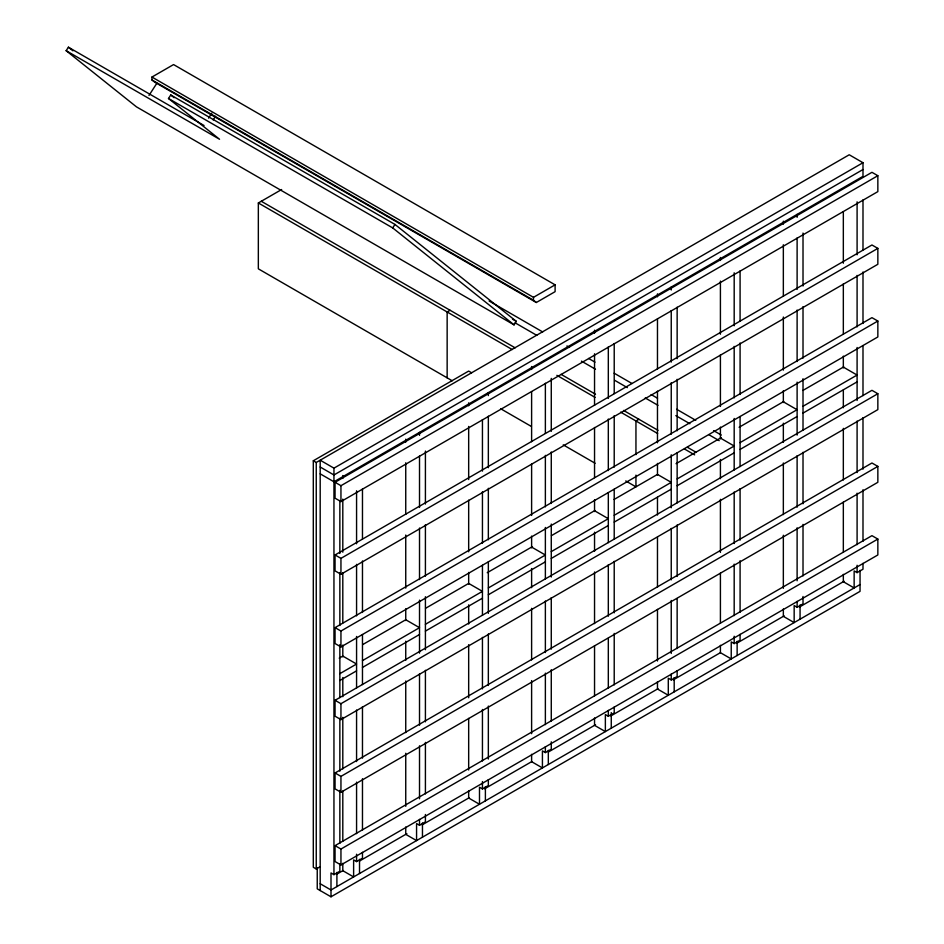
<?xml version="1.0" encoding="UTF-8"?>
<svg xmlns="http://www.w3.org/2000/svg" width="944" height="944" viewBox="0 0 944 944"><rect width="100%" height="100%" fill="white"/><g stroke="black" fill="none" stroke-linecap="round" stroke-linejoin="round"><path stroke-width="1.42" d="M66.151 50.693L219.551 139.264L168.492 98.483L170.758 94.99L394.958 224.424L516.321 321.361L514.055 324.866L136.455 106.849L66.151 50.693L68.405 47.2L204.057 125.517M148.987 95.45L156.869 83.249M208.589 118.13L211.751 113.245M213.167 119.935L215.539 116.277M514.055 324.866L392.704 227.917L394.958 224.424M151.937 77.054L173.566 64.57L555.107 284.84L555.107 291.661L536.322 302.505L154.781 82.222L151.937 79.957L151.937 77.054L533.478 297.336L533.478 300.239L536.322 302.505M452.247 380.786L258.337 268.828L258.337 202.972L281.654 189.52M450.099 310.281L447.149 311.98L447.149 377.836M533.478 297.336L555.107 284.84M320.193 866.71L316.252 868.976L313.302 867.276L313.302 460.778L468.672 371.075L471.622 372.786M313.302 460.778L316.252 462.477L849.234 154.769L862.993 162.722L862.993 176.351L333.952 481.782L320.193 473.841M320.193 890.558L320.193 460.212L333.952 468.153L862.993 162.722M862.993 169.531L333.952 474.974L320.193 467.02M335.049 482.29L871.949 172.315L877.849 175.714L877.849 191.62L340.949 501.594L335.049 498.184L335.049 482.29L340.949 485.7L877.849 175.714M335.049 554.966L871.949 244.98L877.849 248.39L877.849 264.285L340.949 574.271L335.049 570.86L335.049 554.966L340.949 558.364L877.849 248.39M638.899 419.278L635.949 420.977L635.949 454.642M335.049 627.63L871.949 317.656L877.849 321.054L877.849 336.961L340.949 646.935L335.049 643.525L335.049 627.63L340.949 631.04L877.849 321.054M339.226 658.145L342.802 656.08L356.572 664.033L339.852 673.674M362.649 644.622L405.743 619.748L419.514 627.689L362.472 660.623M425.579 608.29L468.672 583.416L482.443 591.357L425.414 624.291M487.246 572.689L532.463 546.588M551.449 535.626L594.968 510.492M614.107 499.447L657.472 474.407L671.243 482.36L614.214 515.282M676.057 463.681L721.263 437.579M739.117 427.266L783.768 401.495M802.907 390.438L843.724 366.874M488.343 587.947L545.372 555.025L531.614 547.072M551.272 551.615L608.314 518.693L594.543 510.739M677.143 478.95L734.184 446.016L720.414 438.075M740.013 442.653L797.043 409.72L783.284 401.778M803.014 406.274L857.093 375.051L843.334 367.11M339.852 680.494L356.572 670.842M362.472 667.432L419.514 634.51M425.414 631.099L482.443 598.177M488.343 594.767L545.372 561.833M551.272 558.435L608.314 525.501M614.214 522.091L671.243 489.169M677.143 485.759L734.184 452.837M740.013 449.462L797.043 416.54M803.014 413.094L857.093 381.872M335.049 700.306L871.949 390.32L877.849 393.731L877.849 409.625L340.949 719.611L335.049 716.201L335.049 700.306L340.949 703.705L877.849 393.731M335.049 772.971L871.949 462.997L877.849 466.395L877.849 482.301L340.949 792.276L335.049 788.865L335.049 772.971L340.949 776.381L877.849 466.395M335.049 845.647L871.949 535.661L877.849 539.071L877.849 554.966L340.949 864.952L335.049 861.542L335.049 845.647L340.949 849.045L877.849 539.071M317.243 867.807L317.243 888.847L331.002 896.8L331.002 872.952L333.952 874.663L339.852 871.253L339.852 863.89M342.802 863.312L342.802 870.687L353.622 876.929L353.622 859.901L356.572 861.601L362.472 858.19L362.472 852.314M405.743 826.979L405.743 834.354L416.564 840.597L416.564 823.557L419.514 825.268L425.414 821.858L425.414 814.507M468.672 790.647L468.672 798.01L479.493 804.264L479.493 787.225L482.443 788.936L488.343 785.526L488.343 779.638M531.614 754.303L531.614 761.678L542.422 767.92L542.422 750.893L545.372 752.592L551.272 749.194L551.272 741.831M594.543 717.971L594.543 725.346L605.364 731.588L605.364 714.561L608.314 716.26L614.214 712.85L614.214 706.973M657.472 681.639L657.472 689.014L668.293 695.256L668.293 678.229L671.243 679.928L677.143 676.518L677.143 670.629M720.414 645.307L720.414 652.682L731.234 658.924L731.234 641.885L734.184 643.596L740.084 640.185L740.084 634.297M783.343 608.974L783.343 616.338L794.164 622.592L794.164 605.552L797.114 607.263L803.014 603.853L803.014 596.49M843.334 574.341L843.334 581.705L854.143 587.959L854.143 570.919L857.093 572.63L862.993 569.22L862.993 563.332M336.76 874.179L343.132 870.498M359.711 860.928L406.876 833.694M422.169 824.867L469.345 797.633M484.638 788.795L531.802 761.572M548.381 752.002L595.546 724.768M610.839 715.93L658.015 688.707M673.308 679.869L720.473 652.634M737.052 643.076L784.216 615.842M799.509 607.004L844.125 581.244M860.043 584.548L331.002 889.991L320.193 883.737M331.002 896.8L860.043 591.357L860.043 570.353M151.937 79.957L533.478 300.239M168.492 98.483L392.704 227.917M489.11 301.006L542.694 331.946M566.931 345.941L569.48 347.404M588.619 358.46L594.991 362.142M614.131 373.187L631.984 383.5M651.124 394.545L657.496 398.226M676.636 409.271L695.775 420.328M713.629 430.629L721.287 435.054M512.498 319.155L516.321 321.361M515.105 322.824L536.794 335.344M581.433 361.127L595.475 369.222M614.603 380.279L627.359 387.642M645.224 397.955L657.98 405.318M675.845 415.631L689.875 423.726M709.003 434.771L719.21 440.671M261.287 201.273L515.153 347.84M561.078 374.355L595.522 394.238M623.595 410.439L658.027 430.322M687.374 447.267L696.306 452.424M258.337 202.972L512.203 349.54M556.854 375.323L595.121 397.412M620.645 412.139L657.638 433.508M684.424 448.966L694.631 454.866M500.721 408.776L531.342 426.44M563.238 444.86L595.121 463.268M625.742 480.944L635.949 486.844L635.949 475.127M170.758 94.99L174.156 97.704M68.405 47.2L72.948 50.823M862.993 199.892L862.993 249.912M862.993 271.99L862.993 323.485M862.993 345.563L862.993 395.595M862.993 417.661L862.993 469.168M862.993 489.759L862.993 541.266M857.093 201.827L857.093 254.797M857.093 275.4L857.093 326.895M857.093 347.498L857.093 400.468M857.093 421.071L857.093 472.566M857.093 493.169L857.093 544.664M857.093 565.267L857.093 572.63M843.334 211.621L843.334 263.223M843.334 283.861L843.334 333.999M843.334 356.112L843.334 367.912M843.334 390.025L843.334 407.725M843.334 428.364L843.334 479.977M843.334 502.09L843.334 552.216M803.014 233.05L803.014 286.02M803.014 306.623L803.014 358.118M803.014 378.721L803.014 430.216M803.014 452.294L803.014 503.789M803.014 524.392L803.014 575.899M800.064 604.986L800.064 619.181M797.114 214.382L797.114 217.332M797.114 237.923L797.114 289.43M797.114 310.033L797.114 361.528M797.114 382.131L797.114 435.101M797.114 455.704L797.114 507.199M797.114 527.802L797.114 580.772M797.114 601.375L797.114 607.263M783.343 221.179L783.343 224.129M783.343 244.767L783.343 296.381M783.343 317.019L783.343 370.107M783.343 390.745L783.343 402.545M783.343 423.183L783.343 442.358M783.343 462.997L783.343 514.598M783.343 535.248L783.343 588.324M740.084 270.857L740.084 320.889M740.084 342.955L740.084 394.45M740.084 416.528L740.084 466.56M740.084 488.626L740.084 540.133M740.084 560.724L740.084 612.231M737.134 641.318L737.134 655.514M734.184 272.792L734.184 325.763M734.184 346.365L734.184 397.861M734.184 418.463L734.184 469.959M734.184 492.036L734.184 543.532M734.184 564.134L734.184 615.63M734.184 636.232L734.184 643.596M720.414 257.511L720.414 260.461M720.414 281.111L720.414 334.188M720.414 354.826L720.414 406.439M720.414 427.077L720.414 438.877M720.414 459.516L720.414 478.691M720.414 499.329L720.414 552.417M720.414 573.055L720.414 623.182M677.143 307.189L677.143 358.685M677.143 379.287L677.143 430.794M677.143 452.86L677.143 502.892M677.143 524.958L677.143 576.465M677.143 598.531L677.143 648.563M674.193 677.662L674.193 691.846M671.243 287.059L671.243 289.997M671.243 310.6L671.243 362.095M671.243 382.698L671.243 434.193M671.243 454.796L671.243 507.766M671.243 528.369L671.243 579.864M671.243 600.467L671.243 653.437M671.243 674.04L671.243 679.928M657.472 293.855L657.472 296.794M657.472 318.919L657.472 369.045M657.472 391.17L657.472 442.771M657.472 463.41L657.472 475.21M657.472 497.323L657.472 515.023M657.472 537.136L657.472 587.274M657.472 609.387L657.472 661.001M614.214 343.522L614.214 393.554M614.214 415.62L614.214 467.127M614.214 489.193L614.214 539.225M614.214 561.302L614.214 612.798M614.214 633.4L614.214 684.896M611.264 712.567L611.264 728.19M608.314 346.932L608.314 398.427M608.314 419.03L608.314 470.537M608.314 492.603L608.314 542.635M608.314 564.701L608.314 616.208M608.314 638.274L608.314 688.306M608.314 710.372L608.314 716.26M594.543 330.188L594.543 333.138M594.543 353.776L594.543 405.389M594.543 427.502L594.543 477.629M594.543 499.754L594.543 511.542M594.543 532.192L594.543 551.355M594.543 572.005L594.543 623.606M594.543 645.72L594.543 695.858M551.272 378.391L551.272 431.361M551.272 451.964L551.272 503.459M551.272 524.062L551.272 577.032M551.272 597.635L551.272 649.13M551.272 669.733L551.272 721.228M548.322 750.327L548.322 764.522M545.372 383.264L545.372 433.296M545.372 455.362L545.372 506.869M545.372 527.472L545.372 578.967M545.372 601.033L545.372 652.54M545.372 673.143L545.372 724.638M545.372 746.716L545.372 752.592M531.614 366.52L531.614 369.47M531.614 391.583L531.614 441.721M531.614 463.834L531.614 515.448M531.614 536.086L531.614 547.886M531.614 568.524L531.614 587.687M531.614 608.337L531.614 659.939M531.614 680.589L531.614 733.665M488.343 392.645L488.343 395.595M488.343 416.198L488.343 467.693M488.343 488.296L488.343 539.791M488.343 561.869L488.343 613.364M488.343 633.967L488.343 685.462M488.343 706.065L488.343 759.035M485.393 786.659L485.393 800.854M482.443 419.596L482.443 471.103M482.443 491.706L482.443 543.201M482.443 565.267L482.443 615.299M482.443 637.377L482.443 688.872M482.443 709.475L482.443 760.97M482.443 781.573L482.443 788.936M468.672 402.852L468.672 405.802M468.672 426.44L468.672 479.528M468.672 500.167L468.672 551.78M468.672 572.418L468.672 584.218M468.672 604.856L468.672 624.031M468.672 644.669L468.672 697.746M468.672 718.396L468.672 769.997M425.414 451.055L425.414 504.025M425.414 524.628L425.414 576.135M425.414 596.726L425.414 649.696M425.414 670.299L425.414 721.806M425.414 742.397L425.414 793.904M422.464 822.991L422.464 837.186M419.514 432.387L419.514 435.337M419.514 455.94L419.514 507.435M419.514 528.038L419.514 579.533M419.514 600.136L419.514 653.106M419.514 673.709L419.514 725.204M419.514 745.807L419.514 798.777M419.514 819.38L419.514 825.268M405.743 439.184L405.743 442.134M405.743 462.784L405.743 514.386M405.743 535.036L405.743 588.112M405.743 608.75L405.743 620.55M405.743 641.188L405.743 660.363M405.743 681.002L405.743 732.615M405.743 753.253L405.743 806.329M362.472 488.862L362.472 538.894M362.472 560.96L362.472 612.467M362.472 634.533L362.472 684.565M362.472 706.631L362.472 758.138M362.472 778.741L362.472 830.236M359.522 859.335L359.522 873.519M356.572 490.797L356.572 543.768M356.572 564.37L356.572 615.866M356.572 636.468L356.572 687.975M356.572 710.041L356.572 761.548M356.572 782.139L356.572 833.646M356.572 854.237L356.572 861.601M342.802 475.528L342.802 478.466M342.802 499.116L342.802 552.193M342.802 572.843L342.802 622.969M342.802 645.094L342.802 656.882M342.802 677.532L342.802 696.696M342.802 717.334L342.802 768.947M342.802 791.06L342.802 841.198M340.949 485.7L340.949 501.594M340.949 558.364L340.949 574.271M340.949 631.04L340.949 646.935M340.949 703.705L340.949 719.611M340.949 776.381L340.949 792.276M340.949 849.045L340.949 864.952M339.852 500.45L339.852 553.42M339.852 572.548L339.852 625.518M339.852 644.646L339.852 697.628M339.852 718.219L339.852 771.189M339.852 790.329L339.852 843.299M336.902 872.386L336.902 886.581M333.952 468.153L333.952 874.663M316.252 462.477L316.252 868.976"/></g></svg>
